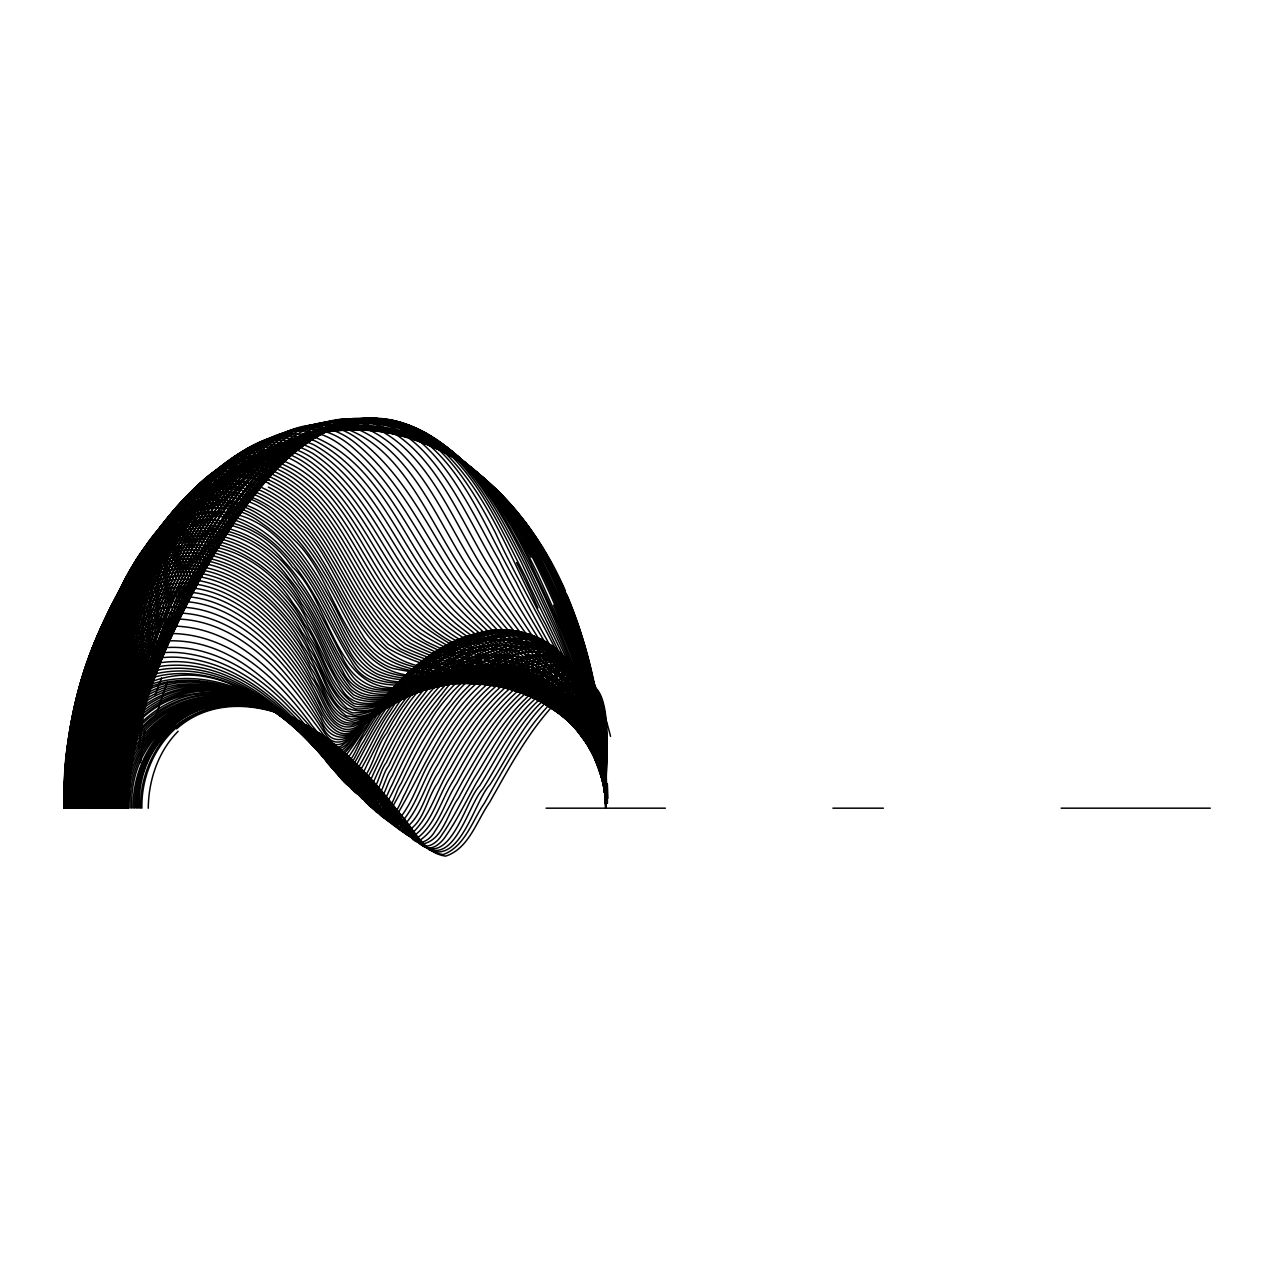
<?xml version="1.0" encoding="UTF-8"?>
<svg xmlns="http://www.w3.org/2000/svg" width="1274" height="1274" viewBox="0 0 1274 1274"><rect width="100%" height="100%" fill="white"/><g stroke="black" fill="none" stroke-linecap="round" stroke-linejoin="round"><path stroke-width="1.5" d="M70.15 808.178C71.264 733.139 71.201 641.411 136.27 590.897C209.255 542.708 286.523 617.779 315.952 681.558C325.921 696.432 332.657 728.999 356.784 722.103C386.834 709.57 413.795 689.76 445.82 681.765C533.344 650.903 611.791 718.233 605.739 808.178C605.564 765.865 596.551 719.38 563.984 689.568C534.554 661.986 489.757 658.801 452.907 671.398C417.983 682.243 388.697 704.841 360.351 727.104C345.445 743.299 328.262 733.617 321.207 715.94C288.195 653.992 223.173 579.272 144.806 607.602C71.026 642.542 65.722 736.77 65.404 808.178M71.026 808.178C72.156 733.744 71.742 645.249 131.859 591.55C199.397 537.58 281.251 605.739 311.111 668.468C324.09 685.269 327.259 718.297 352.165 721.275C379.955 714.841 402.887 695.333 430.341 687.371C510.173 652.909 601.057 697.738 604.8 788.829A123.196 109.532 -89.5 0 1 605.93 803.321A145.57 107.064 -89.7 0 0 605.023 788.797C597.984 704.044 566.277 623.177 527.802 548.075C494.025 482.623 433.033 410.244 351.162 422.028C268.989 436.791 216.994 512.212 180.558 581.135C145.188 651.603 118.068 728.585 117.112 808.178M71.933 808.178C73.08 733.41 72.363 645.424 130.84 590.021C196.546 533.36 280.296 599.736 310.139 662.56C323.851 680.507 326.781 713.169 351.592 719.3C379.19 715.24 401.836 695.715 428.637 688.39C508.135 654.565 600.436 697.372 604.768 788.829A128.292 108.863 -89.6 0 1 605.914 803.321A138.993 107.637 -89.7 0 0 604.943 788.797C598.7 713.695 569.223 642.972 538.233 575.115C507.148 511.957 466.73 438.224 392.089 421.869M72.841 808.178C73.94 734.127 73.175 649.007 127.05 591.359C184.762 531.991 270.805 585.053 302.32 645.122C318.898 667.178 323.787 698.391 346.05 715.669C369.094 721.355 389.271 701.496 410.483 695.477C478.212 661.206 578.842 677.004 599.194 760.642M73.781 808.178C75.007 731.722 73.685 642.255 132.178 584.575C198.425 525.079 283.561 594.528 312.544 658.738C325.857 676.956 329.042 709.921 354.427 715.303C384.175 711.37 409.511 691.878 438.957 685.906C524.808 656.508 611.058 715.494 605.739 808.178C608.319 761.088 605.803 624.499 523.487 681.94C491.461 706.067 470.058 741.086 451.092 775.755C438.065 795.119 433.064 822.144 413.54 836.158C393.523 833.18 387.025 806.745 373.664 793.925C351.003 763.556 323.835 735.544 290.058 717.628C216.946 672.576 123.482 719.491 126.747 808.178M74.72 808.178C75.962 731.403 74.465 642.383 131.493 583.253C194.142 522.674 280.184 586.374 309.646 649.374C324.36 669.519 327.673 701.863 352.245 712.851C380.926 713.344 405.403 693.199 433.144 687.769C514.776 658.531 605.23 706.736 605.453 798.48C609.052 750.848 599.863 626.044 521.751 679.122C490.331 701.512 469.007 734.827 450.455 767.983C436.775 789.1 430.58 816.045 411.948 833.451C391.898 835.027 384.652 803.607 371.658 792.81C349.076 762.457 321.892 734.525 288.115 716.752C214.701 671.908 121.699 719.651 125.027 808.178M75.676 808.178C76.743 733.283 75.644 649.183 125.346 587.871C178.71 521.814 269.865 570.019 301.763 632.015C319.233 655.807 325.22 687.546 346.91 708.01C371.291 718.456 395.561 696.703 419.13 692.101C490.41 662.241 588.986 689.345 602.331 774.576M76.647 808.178C77.873 730.798 76.217 642.542 130.442 580.833C189.285 516.304 278.305 575.243 308.101 638.497C324.806 660.68 327.864 697.308 355.557 708.949C383.474 709.761 408.142 692.116 435.294 687.466C519.983 660.155 610.564 714.332 605.739 808.178C608.399 761.884 606.87 624.34 525.302 684.775C493.866 709.682 472.829 744.812 453.91 779.561C441.521 798.543 436.011 823.991 417.346 837.989C397.377 837.161 390.688 810.248 377.884 798.065C355.589 767.776 329.17 739.589 296.189 720.829C223.237 672.465 125.314 716.545 128.419 808.178M77.634 808.178C78.845 730.512 77.173 642.59 130.059 579.718C188.743 511.909 280.184 572.313 309.662 637.159C325.65 659.215 329.202 693.773 355.43 706.576C384.382 709.22 410.451 690.588 438.766 686.718C521.146 661.779 611.138 717.485 605.739 808.178L604.959 765.005M78.622 808.178C79.721 731.356 78.335 645.902 127.113 581.756C180.526 511.607 271.585 559.812 304.231 623.91C322.863 648.769 327.466 684.775 353.519 703.359C379.27 710.351 404.001 692.642 429.099 688.916C506.606 663.643 601.344 704.331 605.07 793.638M79.625 808.178C80.533 733.506 79.689 652.368 122.017 587.441C164.633 517.435 255.071 541.657 292.702 602.841C314.105 629.897 324.631 663.404 343.582 691.893C358.09 712.357 385.289 700.27 404.431 695.206C472.272 670.57 567.854 678.596 596.328 756.342M80.628 808.178C81.791 729.699 80.23 642.59 129.438 576.676C183.806 504.09 275.98 555.862 307.782 621.648C324.711 645.854 330.316 678.485 353.599 697.818C379.27 708.742 406.231 690.572 432.013 687.896C512.466 664.694 607.332 711.72 605.66 803.337L605.898 755.912M81.647 808.178C82.778 729.445 81.329 642.558 129.375 575.752C180.223 503.867 271.744 548.027 304.725 612.539C323.485 638.433 329.791 672.99 353.726 694.903C378.505 707.611 406.04 690.11 431.44 687.737C511.734 665.649 607.045 711.656 605.66 803.337C605.484 771.423 607.332 738.968 600.373 707.58C597.315 693.343 588.588 675.475 571.628 675.905C522.483 686.845 498.405 739.7 473.817 778.764C463.226 797.285 454.245 816.793 442.189 834.438C437.667 842.13 427.379 850.666 418.812 843.277C386.898 810.471 365.112 767.84 327.131 740.56M82.667 808.178C83.686 730.4 82.619 645.743 126.954 578.205C174.57 503.835 265.008 537.994 301.508 603.494C320.952 630.136 329.393 663.467 350.414 688.9C370.638 707.341 399.59 691.718 422.634 689.059C497.911 667.321 596.487 700.811 604.513 788.845A123.849 109.198 -89.5 0 1 605.707 803.321C605.564 772.792 607.889 741.994 603.175 711.688C601.121 698.486 595.006 679.599 578.587 680.173C529.984 694.33 507.753 749.813 482.575 789.211C468.434 804.34 454.356 866.925 424.146 846.302C393.507 813.943 371.26 773.716 335.412 746.134M83.686 808.178C84.689 730.161 83.766 645.663 127.081 577.409C173.009 502.322 263.575 532.739 300.887 598.541C320.825 625.614 329.823 659.247 350.621 685.587C368.648 704.299 396.517 692.323 418.302 689.33C494.439 667.799 595.722 698.932 604.497 788.845A147.561 106.443 -89.7 0 1 605.341 803.337A152.323 149.647 88.7 0 0 604.258 788.861C593.397 704.92 529.984 642.701 491.796 570.593C454.754 513.47 423.971 416.009 340.891 419.114C263.336 436.138 226.103 517.722 192.151 581.581C158.74 652.798 129.438 728.632 127.097 808.178M84.721 808.178C85.517 732.486 85.231 651.954 122.814 583.826C158.693 512.1 244.911 516.273 288.657 578.125C312.003 605.66 325.364 639.5 342.658 670.745C351.72 691.655 375.846 697.913 396.389 692.339C465.504 674.87 558.999 678.055 593.557 752.122M86.791 808.178C87.715 729.524 87.333 645.361 127.846 575.179C168.885 498.723 259.179 517.292 299.215 583.954C321.335 612.635 331.351 648.609 353.264 677.274C370.495 697.244 399.319 688.868 421.853 686.59C497.147 670.49 594.703 701.448 604.481 788.829A209.525 192.915 89.7 0 1 605.325 803.337A168.232 162.515 89.2 0 0 604.338 788.845C593.381 706.513 529.044 647.542 489.534 578.364C449.483 520.843 421.36 421.121 337.116 419.624C259.259 433.24 222.727 517.61 189.906 580.387C157.482 652.208 128.674 728.425 127.543 808.178L128.069 793.638M87.842 808.178C88.575 731.945 88.814 651.603 123.976 581.963C154.457 513.247 235.801 501.462 283.433 560.528C309.248 587.935 324.583 622.699 341.703 655.696C350.35 676.223 370.511 692.021 393.65 688.326C462.796 677.561 552.693 677.338 590.865 747.949M90.964 808.178C91.808 728.728 92.381 644.867 129.614 572.552C144.79 544.237 170.254 517.483 203.792 513.916C240.26 510.11 272.779 534.156 294.421 561.293C320.315 591.662 332.721 630.375 355 662.99C369.763 685.157 398.842 684.377 422.331 682.737C497.29 673.166 593.859 702.101 604.465 788.845L599.098 760.291M93.05 808.178C93.512 735.385 95.231 660.426 121.603 591.598C138.993 533.583 205.448 479.804 263.129 524.203C293.227 544.746 313.133 576.453 329.759 608.16C343.152 631.124 351.767 660.728 376.913 673.85C401.82 684.329 429.609 678.628 455.805 680.666C490.379 681.893 525.955 689.282 554.763 709.347M95.136 808.178C95.582 735.146 97.795 660.187 123.26 590.865C139.853 535.813 198.84 476.428 258.542 514.234C289.915 532.5 310.84 563.618 327.944 594.751C342.149 618.638 351.098 647.431 373.696 665.139C395.29 679.982 422.936 676.621 447.715 678.708C483.594 680.427 520.477 687.227 551.323 706.544M97.206 808.178C97.748 731.977 100.487 653.594 128.34 581.692C147.529 519.76 217.153 465.886 275.869 518.614C305.426 542.358 324.01 576.278 341.289 609.322C353.599 632.254 366.323 659.47 392.886 668.42C458.21 682.179 537.437 674.997 581.836 736.053M604.593 760.323L605.739 808.178L605.723 779.226M64.226 808.178C63.732 737.821 73.414 641.077 151.861 615.613C228.874 598.477 288.115 667.496 323.007 727.104C333.183 749.733 353.312 737.168 365.017 723.807C392.854 698.072 424.051 674.137 461.029 663.531C544.109 634.197 606.711 711.099 605.166 788.781A134.168 108.529 -89.7 0 1 606.249 803.305A127.432 109.261 -89.6 0 0 605.039 788.749M66.105 808.178C66.662 736.276 70.5 643.131 142.083 604.433C218.348 571.851 286.236 644.819 318.134 706.497C325.634 721.96 339.728 744.796 358.551 727.55C387.105 707.166 415.531 685.173 449.483 674.487C531.768 642.128 604.417 705.27 605.15 788.797A157.769 106.57 -89.8 0 1 605.819 803.321A120.68 120.122 -86.6 0 0 604.242 788.845C594.003 714.236 531.29 665.426 486.127 610.947C438.511 557.248 416.678 482.766 358.01 438.909C298.052 396.023 237.744 460.583 211.404 510.763C176.943 572.217 153.708 639.548 137.56 707.978M66.853 808.178C67.522 734.891 70.532 639.803 143.293 599.879C221.15 566.58 288.848 642.908 320.14 705.828C327.322 722.868 342.865 741.866 361.386 724.842C389.589 705.7 417.872 685.38 451.028 675.682C536.641 644.15 608.335 713.169 605.564 798.48C608.462 642.16 531.338 426.217 344.33 429.019C164.33 445.47 100.184 654.549 102.127 808.178M67.633 808.178C68.478 734.413 70.452 640.296 141.175 597.267C216.548 560.369 286.698 634.261 317.29 696.528C324.679 712.277 338.804 740.751 359.953 724.699C388.315 707.277 415.85 687.419 448.225 677.959C533.249 646.045 608.096 711.959 605.548 798.48C609.577 742.901 589.655 618.67 505.81 666.318C448.448 699.681 427.108 765.706 394.51 818.991C377.279 825.058 369.683 793.288 358.631 785.118C336.24 755.1 308.881 727.773 275.041 710.956C199.588 667.687 110.265 720.813 114.134 808.178M68.446 808.178C69.417 734.907 70.468 644.453 135.92 596.996C206.85 553.203 281.888 622.238 312.417 683.453C323.5 697.786 329.679 733.681 354.602 725.877C382.423 712.628 406.963 692.753 436.568 683.023C515.174 648.402 600.42 696.655 604.322 784.02C594.783 709.522 556.005 643.434 525.222 576.246C496.191 520.27 469.358 453.64 408.747 425.229C344.983 399.988 284.739 453.257 248.764 500.793C208.793 553.378 177.866 612.491 153.628 673.819M69.29 808.178C70.325 734.493 70.787 644.755 134.375 595.006C203.697 547.916 280.901 615.788 311.238 677.067C323.469 692.276 327.243 725.814 351.751 725.017C379.286 715.59 402.058 695.588 429.864 686.368C506.415 650.727 596.471 690.858 603.669 779.258M99.276 808.178C100.089 725.941 103.337 640.599 137.353 564.334C151.861 533.615 174.697 502.163 209.462 493.707C245.755 485.219 280.153 509.027 301.874 536.067C327.068 565.704 341.336 602.363 362.326 634.723C377.04 659.98 406.263 670.14 433.924 672.433C509.696 676.43 605.023 714.029 605.644 803.337L605.691 774.465M105.408 808.178C105.646 743.65 110.44 678.692 125.999 615.899C140.267 564.016 160.906 502.673 214.494 479.852M106.411 808.178C106.666 743.618 111.809 678.676 127.32 615.868C141.971 562.758 162.865 499.121 218.427 476.651M107.414 808.178C107.701 742.009 113.418 675.443 129.868 611.202C144.997 558.41 166.416 494.726 222.44 473.498M108.417 808.178C108.72 741.978 114.819 675.443 131.27 611.202C146.813 557.216 168.518 491.159 226.549 470.393M109.421 808.178C109.771 740.369 116.523 672.226 133.945 606.551C149.966 552.9 172.245 486.795 230.721 467.335M100.965 808.178C94.244 643.72 180.717 408.158 382.503 431.615M104.707 808.178C105.71 655.951 168.487 447.047 345.907 427.268C527.898 425.436 600.452 637.971 605.421 788.797L603.462 759.75L605.405 788.797L605.07 769.687M113.386 808.178C113.912 735.528 123.594 662.687 144.185 592.951C162.578 537.787 189.237 463.529 255.58 455.025M114.373 808.178C115.361 724.428 127.862 640.042 156.813 561.229C175.589 501.908 237.744 415.499 306.588 468.816C367.549 514.537 381.611 601.503 449.196 640.472C515.636 675.698 602.586 716.529 605.644 803.337A136.382 135.92 86.5 0 0 604.274 788.845C592.697 704.904 521.034 650.361 478.228 582.377C435.819 526.035 410.547 431.265 329.472 421.821C250.898 429.035 215.449 516.527 184.889 578.093C153.804 651.046 128.228 728.298 125.776 808.178C127.161 728.091 152.052 650.488 182.293 577.042C211.42 516.575 245.5 430.994 322.163 423.35C401.66 431.631 427.379 524.028 469.007 578.985C511.352 645.504 582.314 694.951 601.933 774.608M115.345 808.178C116.364 724.396 129.725 640.169 158.613 561.356C177.771 502.625 237.649 413.843 307.894 464.867C370.001 510.11 384.637 596.917 451.107 637.86C516.448 675.3 602.475 716.721 605.644 803.337A124.549 108.863 -89.5 0 0 604.29 788.877L603.669 784.067M116.316 808.178C117.351 724.365 131.604 640.312 160.476 561.531C180.128 503.294 237.76 412.426 309.343 460.981C373.521 506.463 388.666 595.213 456.331 637.414C519.888 675.841 602.777 718.552 605.644 803.337A134.614 134.343 85.3 0 0 604.306 788.845L600.595 769.814L596.264 755.96M117.272 808.178C118.339 724.365 133.531 640.488 162.419 561.77C182.628 503.947 238.063 411.263 310.936 457.159C375.384 501.112 391.182 587.76 455.264 632.414C518.136 674.28 602.363 717.071 605.644 803.337A149.138 147.115 88.4 0 0 604.402 788.829C593.668 714.204 529.634 666.875 482.75 614.148C434.545 562.662 412.489 490.936 357.898 445.104C299.963 395.306 234.4 457.286 208.442 509.743C173.344 572.806 150.666 642.207 135.267 712.5M65.722 808.178C65.229 751.119 78.462 680.013 136.429 654.263C194.46 631.394 255.357 669.137 293.195 711.704C307.034 724.587 315.761 743.777 332.753 752.823C346.878 753.268 352.611 735.783 361.036 727.136C394.08 680.937 442.747 635.567 503.246 637.111M106.156 808.178C108.704 658.419 169.872 452.206 342.117 426.71C525.828 420.611 598.493 638.465 605.389 788.797C602.013 648.243 547.056 469.166 391.914 433.558M107.621 808.178C108.242 727.948 126.683 647.638 161.878 575.482C195.798 506.272 253.988 439.737 333.772 427.029C512.148 409.734 589.703 620.438 603.573 764.607M109.07 808.178C109.723 729.62 128.849 651.428 162.531 580.562C195.893 511.288 251.233 443.034 330.3 427.108C504.456 403.317 582.791 611.616 601.965 750.163M110.504 808.178C111.316 726.53 133.181 645.599 169.585 572.743C205.321 502.067 265.963 431.217 349.952 423.955C434.307 417.299 501.956 484.661 538.392 554.094C579.113 630.63 603.191 716.561 605.676 803.337A118.402 110.312 -89.3 0 0 604.306 788.861C593.509 714.077 528.041 668.245 479.55 617.269C429.864 567.249 407.871 495.873 354.602 449.117C296.619 395.688 228.619 458.624 203.219 513.04C168.264 578.077 146.303 649.533 132.193 721.801M119.167 808.178C120.297 724.365 137.449 640.918 166.544 562.439C188.074 505.109 239.337 409.734 314.582 449.722C382.503 492.688 399.24 581.47 462.94 629.245C522.722 674.089 602.427 719.077 605.644 803.337M120.09 808.178C121.157 725.989 138.882 644.421 166.99 567.392C189.507 509.966 235.467 412.649 313.133 444.419C383.187 482.862 400.418 570.609 459.373 620.964C517.069 670.474 599.019 713.376 605.357 798.48C601.885 713.408 572.934 631.028 534.825 555.575C500.077 487.401 437.508 414.528 353.28 422.251C269.945 432.141 213.905 505.905 177.659 575.259C141.271 647.399 115.536 726.817 114.564 808.178M120.998 808.178C122.097 726.037 140.873 644.724 169.235 567.901C192.597 510.317 236.9 412.776 315.379 441.059C387.853 478.817 405.355 568.921 464.994 620.629C520.955 670.602 599.146 715.271 605.341 798.495A119.724 119.215 -83.7 0 0 603.319 784.083C588.795 703.567 510.81 663.292 459.197 608.51C405.466 554.795 386.659 464.453 310.665 435.469C232.155 421.041 194.301 515.126 169.808 572.997C142.162 648.275 123.037 727.693 121.81 808.178C122.925 727.279 154.664 650.457 191.817 579.877C229.814 513.024 278.449 436.011 359.762 420.436C443.925 410.212 493.484 495.22 525.127 559.987C560.194 635.981 600.086 713.504 605.5 798.48C604.609 760.61 602.793 720.861 585.212 686.431M67.124 808.178C62.219 736.675 101.952 638.338 189.412 654.024C262.89 666.334 307.846 731.817 353.232 784.306C361.115 791.759 372.979 821.873 385.592 805.375C400.53 778.669 411.152 749.574 428.653 724.253C455.981 673.389 541.37 608.638 582.521 682.402M68.732 808.178C63.668 737.232 105.933 642.685 191.323 658.992C230.307 665.235 264.164 688.74 291.396 716.338C307.83 727.629 317.56 757.536 339.059 758.221C358.281 742.471 366.657 716.784 383.84 698.805C409.034 668.213 441.839 640.726 481.604 632.652C563.49 615.374 603.494 707.436 604.624 774.353L603.892 769.432L605.676 803.337C605.707 774.019 607.825 744.542 604.386 715.335C602.554 702.245 598.653 682.514 582.282 681.494C536.004 693.263 513.932 748.029 489.901 784.72C474.708 800.454 460.678 864.218 429.322 849.806C396.851 819.389 376.069 777.825 340.492 750.052M70.404 808.178C70.102 758.412 83.192 700.318 129.375 673.389C175.207 647.59 231.597 667.894 269.451 698.885C287.94 713.344 303.642 730.894 319.073 748.475C324.838 754.256 333.342 766.343 342.515 759.638C367.183 728.967 383.936 691.272 415.834 666.445M111.889 808.178C112.638 729.811 134.343 652.543 168.025 582.138C201.77 513.565 254.338 443.766 332.801 425.978C411.725 408.062 484.216 465.137 522.483 529.49C563.06 595.054 588.365 669.551 600.755 745.449M113.243 808.178C114.103 728.314 137.799 649.947 172.85 578.683C207.869 509.664 262.141 437.953 343.088 423.844C424.831 410.61 492.735 475.966 528.965 542.358C568.698 613.75 595.356 693.04 604.147 774.369M115.854 808.178C116.794 728.489 142.815 651.078 178.057 580.339C213.634 512.116 265.263 439.148 345.541 423.048C427.061 408.62 491.923 477.67 526.672 543.313C564.605 613.654 592.633 690.221 603.621 769.607M123.61 808.178L124.693 779.115L128.34 745.513M124.422 808.178L126.397 769.48L131.668 731.324M125.186 808.178L127.782 764.687L134.582 721.992M127.002 784.816A540.542 384.971 90 0 0 126.62 808.21C125.903 768.254 135.028 728.887 148.262 691.4M72.188 808.178C69.401 748.268 98.321 671.987 166.448 665.601C229.766 660.362 282.255 705.78 320.347 751.278C326.351 760.18 340.811 771.694 348.264 757.584C361.943 737.296 372.948 715.208 388.602 696.257C422.777 650.011 488.436 609.912 544.81 641.539M74.035 808.178C71.344 749.335 100.63 675.602 166.91 668.786C229.193 662.942 281.92 706.64 319.583 751.501M75.93 808.178C74.147 753.173 98.894 686.16 158.517 673.198C215.847 661.572 269.913 697.579 306.875 738.14C318.564 748.236 326.001 765.515 341.336 770.404C353.726 766.725 356.736 750.896 363.679 741.436C389.589 693.804 427.252 645.838 482.336 632.222M119.517 808.178C120.6 727.151 150.65 649.565 187.501 578.507C224.909 510.874 275.725 434.657 357.771 420.898C442.189 410.483 495.889 492.56 528.296 558.442C562.917 631.49 597.442 707.357 604.895 788.797A204.063 189.492 89.6 0 1 605.787 803.321C605.134 771.614 608.048 739.446 601.806 708.121C599.433 694.68 591.088 676.972 574.765 678.883C526.879 693.916 504.408 746.23 479.645 785.803C466.045 799.292 451.06 865.142 421.965 845.012C391.166 812.462 369.237 771.407 332.45 744.446M120.68 808.178C122.177 720.845 157.18 637.94 198.951 562.662C238.827 494.662 299.82 412.012 388.554 420.818M123.912 808.178C125.059 727.358 158.103 651.141 195.463 580.896C233.859 514.728 280.551 437.014 361.163 419.974C445.374 408.811 489.327 499.774 521.257 562.009C555.798 637.94 599.736 713.52 605.468 798.48L603.526 769.464M124.884 808.178C124.932 774.544 131.572 741.245 141.382 709.172M127.846 808.178L130.633 769.56L137.64 731.865M77.921 808.178C75.532 751.58 104.723 682.737 167.244 674.487C228.794 666.796 282.51 708.933 320.013 753.284M126.556 808.178C128.77 726.769 156.638 648.53 189.444 574.845C221.135 513.565 258.16 426.806 336.989 420.516C416.471 430.039 442.412 521.894 482.607 578.38C523.248 646.603 589.719 702.547 603.892 784.051L603.143 779.226M127.193 808.178C126.54 746.261 148.389 686.861 173.646 631.235C200.05 575.45 230.387 520.588 271.792 474.406C305.999 433.542 367.358 398.635 418.493 431.026C484.805 475.457 508.278 557.996 545.463 624.276C570.848 676.701 598.78 729.97 604.832 788.797A182.915 174.108 89.4 0 1 605.723 803.321L605.564 765.069M87.906 808.178C82.81 743.506 134.455 671.446 204.764 683.437C264.721 690.269 307.257 736.945 343.821 780.468C355.621 792.651 363.838 771.455 367.947 762.967C380.56 736.802 394.606 711.051 413.413 688.756C447.078 643.418 521.91 607.332 566.166 659.709M139.153 808.178C136.525 715.447 236.805 677.067 307.735 726.562C341.719 746.691 369.571 775.404 393.411 806.585C409.368 821.459 418.796 851.589 443.225 854.52C464.867 846.637 472.288 820.743 484.359 803.193C504.504 767.681 523.757 730.75 552.534 701.273C623.129 633.942 603.924 771.248 605.723 803.321C604.895 761.151 597.203 715.335 567.041 683.581C541.689 656.11 500.459 648.88 465.472 659.136C427.507 669.328 395.466 693.916 367.852 721.052C357.628 731.849 337.594 754.351 325.013 733.569C288.402 675.777 232.776 608.224 156.288 620.39C74.911 639.564 63.557 738.729 63.907 808.178C64.226 752.631 71.392 687.753 118.355 651.046M106.315 808.178C104.659 758.237 135.936 704.203 187.788 694.887C238.397 685.189 287.876 712.883 322.37 747.949M108.306 808.178C103.242 735.751 174.028 672.497 245.149 698.932C304.056 715.192 340.413 766.805 376.547 811.761C391.437 817.844 394.606 791.95 401.119 783.494C414.639 754.304 429.991 725.639 450.63 700.78C479.82 657.384 555.878 622.763 584.766 686.049M110.265 808.178C106.204 721.291 193.887 666.143 270.12 708.742C304.024 725.193 331.495 752.265 353.933 782.093C364.523 790.007 371.721 819.548 388.108 814.373C420.149 760.96 441.696 695.238 499.647 662.719C568.363 620.327 606.121 709.698 604.306 764.91M112.208 808.178C107.207 735.321 179.745 673.643 250.325 700.987C308.642 718.233 345.652 769.082 380.576 815.153C393.634 826.093 400.179 801.617 405.084 793.543C418.302 765.228 432.491 737.105 451.458 712.15C477.798 670.713 550.495 622.222 583.938 683.692M116.014 808.178C112.415 717.517 206.133 667.847 281.888 713.981C315.681 731.308 342.929 758.97 365.351 789.195C377.502 802.429 384.382 823.625 402.297 830.027C422.586 818.816 425.803 789.896 438.766 771.789C456.872 737.917 477.973 704.283 508.565 680.3C578.507 624.053 607.093 713.313 604.991 769.687M117.877 808.178C119.756 724.38 135.251 640.679 164.442 562.073C185.271 504.552 238.572 410.371 312.671 453.401C378.33 496.526 394.685 583.189 457.493 629.579C517.833 673.245 598.907 714.714 605.341 798.495A118.514 117.686 -85.2 0 0 603.335 784.083L600.15 769.894L593.525 751.692M119.724 808.178C115.026 724.014 204.859 670.156 277.398 712.007C311.206 728.999 338.534 756.438 360.924 786.536C372.661 796.616 378.426 823.084 396.246 822.303C413.572 803.798 419.289 777.124 433.017 755.992C451.044 723.823 472.797 692.212 503.787 671.287C571.883 622.508 606.026 709.793 604.465 764.941C602.634 733.298 600.866 696.289 576.517 672.927C553.362 654.167 522.117 671.573 503.787 688.884C475.202 715.064 455.248 748.953 437.651 783.096C426.567 798.288 423.748 824.565 404.957 832.209C386.102 823.386 378.999 799.929 364.905 785.453C342.419 756.326 315.14 729.922 281.777 713.679C209.621 671.748 118.832 723.441 123.291 808.178M121.524 808.178C116.985 723.616 207.232 671.111 279.691 712.771C314.28 729.461 342.276 757.059 365.208 787.396C377.327 796.791 385.162 828.817 402.711 826.762C419.576 809.468 425.325 784.163 438.16 763.97C455.933 731.579 476.922 699.633 506.909 677.258C572.36 626.171 605.198 704.49 604.338 760.291M130.059 808.178C126.938 719.173 221.262 673.866 293.784 719.332C327.529 737.519 354.698 765.658 377.518 796.075C391.707 809.149 398.619 837.846 420.022 840.139C439.116 827.32 444.53 801.808 456.745 783.287C474.995 749.606 494.997 715.733 524.076 690.189C591.869 630.12 608.431 724.173 605.532 774.449M131.668 808.178C128.563 721.753 219.271 675.331 291.268 717.931C325.061 735.257 353.169 761.868 376.26 791.727C391.882 808.401 400.816 833.18 421.583 844.121C442.795 841.286 447.461 812.557 458.656 797.795C476.014 765.276 494.105 732.598 519.075 705.191C534.682 689.059 559.111 665.299 583.11 678.548C604.752 697.324 603.112 729.683 605.325 755.848M133.229 808.178C132.146 764.05 159.553 717.963 203.744 706.401C246.79 694.489 291.905 713.026 325.507 739.7M134.773 808.178C133.659 764.066 161.241 718.058 205.496 706.767C251.711 694.139 298.514 716.88 333.947 745.29M136.27 808.178C135.331 765.594 160.858 721.116 202.98 708.376C245.452 694.967 290.966 712.516 324.854 738.474M137.735 808.178C136.589 764.129 164.505 718.233 208.84 707.5C252.045 696.368 296.715 715.526 330.189 742.264M140.554 808.178C139.885 768.62 161.687 727.311 199.54 712.309C237.282 696.846 280.28 708.71 313.308 729.875C347.818 751.134 375.273 781.583 399.686 813.513C413.716 827.925 423.494 853.373 445.693 856.112C468.816 848.611 476.667 820.934 489.407 802.62C508.947 768.318 527.595 732.773 554.763 703.742C624.547 634.022 603.701 771.327 605.723 803.321L604.704 774.242M110.551 793.622C112.096 727.47 119.82 661.063 138.054 597.315C154.552 545.511 177.643 481.699 235.005 464.341M141.908 808.178C140.904 765.722 166.958 721.434 209.27 709.698C251.965 697.308 296.874 715.717 330.587 741.739M127.894 803.321L129.247 779.162L131.779 760.005M128.021 803.321C130.426 723.951 161.909 648.896 196.18 578.46C230.18 516.384 267.381 440.9 340.604 419.656C425.85 407.76 460.885 509.106 496.414 566.978C531.799 636.076 585.674 697.165 602.602 774.544M111.666 788.765C113.689 722.629 122.129 656.317 140.968 592.76C157.928 541.291 181.625 477.432 239.385 461.395M112.813 783.924C115.377 717.803 124.534 651.587 143.978 588.222C161.639 536.354 186.975 469.947 247.411 458.003M64.353 783.94C64.56 717.437 93.416 624.531 174.729 626.107C244.656 628.385 289.708 688.788 327.338 740.178C342.212 754.59 356.481 730.098 366.466 721.355C390.895 695.286 419.082 671.494 452.859 658.722C527.181 624.993 596.917 685.332 602.315 760.148M128.674 788.797C134.933 713.137 165.779 642.192 199.875 575.291C234.862 513.645 273.703 438.845 347.499 419.162C429.242 408.492 465.536 502.099 498.628 559.509C534.682 633.751 590.626 700.652 604.163 784.036M125.521 759.845L122.766 808.178C124.008 730.496 154.106 656.779 189.3 588.731C225.801 523.088 269.483 450.455 343.932 423.939M81.791 779.258C88.002 696.639 170.127 648.641 243.541 690.556C275.63 706.337 301.683 731.69 324.504 758.763C331.033 768.748 347.754 785.66 355.462 767.044C384.78 709.554 423.987 644.246 492.815 631.713C570.131 621.664 602.713 712.118 604.545 774.321C602.841 737.105 596.455 697.786 572.679 667.767M130.155 726.451C143.15 653.896 164.043 582.043 198.187 516.48C222.393 465.615 282.494 401.39 341.496 445.518C398.332 488.292 419.082 561.086 467.892 611.217C515.763 662.416 583.03 702.5 601.599 774.64M131.477 760.052C143.978 690.588 174.124 625.709 208.14 564.382C242.968 506.622 282.828 439.753 351.799 420.038C423.111 405.53 467.574 478.785 495.363 532.675C532.914 613.861 587.362 689.839 603.462 779.274M137.831 731.929C155.794 662.05 187.549 596.343 224.702 534.762C259.211 481.843 305.776 413.7 377.152 418.525C453.974 435.358 480.855 521.639 515.906 581.868C550.113 651.651 600.102 718.393 605.357 798.495A122.161 122.001 -78.5 0 0 603.335 784.083L598.318 765.356L590.833 747.488M88.957 756.055C115.17 654.549 232.616 661.524 293.689 726.323M154.695 673.898C175.302 621.489 201.324 571.118 232.68 524.331C263.75 479.979 301.906 432.539 357.389 420.07M97.875 738.777C133.324 653.052 244.719 671.971 296.985 729.445M176.592 728.824C223.077 687.594 293.275 709.14 335.715 745.513M416.964 665.251C452.381 634.468 509.122 617.986 549.922 648.163C588.907 677.147 601.025 728.346 604.513 774.321M210.624 483.117C157.53 507.1 137.385 568.427 123.546 620.613C108.911 681.956 104.595 745.274 104.388 808.178C99.452 738.442 164.394 673.5 235.085 695.493C294.628 709.427 333.756 759.543 369.142 805.423C381.388 815.647 387.344 792.826 391.835 785.23C404.67 757.106 418.78 729.285 437.858 704.793C466.634 661.302 540.526 616.903 578.173 675.73M485.123 631.363C517.977 624.371 552.597 639.819 571.787 666.875M361.482 419.703L369.635 418.827M373.537 418.923C453.48 420.675 494.073 503.15 525.429 565.242C557.821 635.551 594.735 706.194 604.545 784.004M546.084 808.178L665.378 808.178M832.893 808.178L883.36 808.178M1061.178 808.178L1210.3 808.178M172.77 633.528C232.648 634.978 279.436 680.332 312.464 726.148C319.838 733.983 327.179 751.15 340.461 746.5C354.698 737.407 363.488 722.103 375.464 710.478C412.266 670.044 467.462 633.99 524.331 648.8C579.909 664.55 601.79 726.928 604.672 779.162L602.984 754.925M363.217 429.625C171.401 426.567 96.856 649.214 101.283 808.178C102.207 725.639 106.268 640.36 139.248 563.474C153.485 532.229 175.223 499.886 209.7 489.296C243.238 479.167 277.254 498.93 298.864 523.582C345.35 568.3 353.392 658.037 428.223 667.831C502.163 676.749 596.168 706.481 604.943 793.654L601.089 774.64M367.899 430.166L387.28 432.427M385.496 419.703C441.409 426.758 479.406 475.345 506.097 520.779C534.634 570.609 557.518 623.512 577.823 677.163M387.153 432.634L406.151 436.839M268.989 459.134C348.885 483.483 361.529 580.753 421.041 629.276C484.072 673.086 577.998 689.807 601.073 774.688C580.944 690.699 483.817 673.564 410.706 685.794C335.524 702.929 333.04 604.577 292.303 566.803C247.204 502.02 160.492 503.533 126.508 577.568C89.944 648.307 89.674 730.432 88.877 808.178A139.79 96.426 90 0 1 94.626 759.081M511.543 689.075C478.801 679.902 444.451 682.116 410.945 684.52C390.927 686.368 367.071 684.807 354.506 666.652C321.972 615.931 302.081 549.588 242.506 523.184C183.886 495.618 129.375 552.502 114.469 605.357C91.553 670.267 90.263 740.098 89.913 808.178C85.852 746.707 132.034 677.816 199.142 684.249C232.728 686.129 263.989 702.085 289.708 723.043C307.321 735.496 318.85 755.004 336.623 766.916C353.009 768.206 356.29 743.952 365.144 734.318C379.986 708.615 397.679 684.17 420.229 664.662C460.01 624.324 536.513 613.765 571.325 666.047M510.667 688.581L537.421 699.33L561.866 715.24M410.69 438.431C482.814 460.901 535.749 522.722 565.083 590.26M271.728 463.21C347.866 491.589 359.634 585.499 419.226 632.541C483.515 674.121 577.711 689.6 601.105 774.688M270.948 466.443C349.872 497.194 357.691 599.067 426.376 641.634C495.14 675.746 590.515 699.378 604.179 788.861C599.194 758.826 583.237 730.098 558.235 712.23M270.295 469.74C343.454 499.934 354.331 591.025 412.999 636.841C475.759 674.599 565.003 684.377 596.105 760.976C564.685 683.612 475.329 675.953 411.406 640.01C352.006 595.245 342.037 504.233 269.722 473.1M269.244 476.524C340.731 508.469 349.697 599.544 409.909 643.099C473.578 675.984 560.56 683.135 594.225 756.645C559.732 680.826 470.488 677.752 405.673 644.326C347.515 600.707 338.295 512.355 268.862 479.995M268.575 483.515C337.18 516.543 345.413 604.991 404.304 647.383C467.287 677.529 551.785 679.504 589.543 748.109M268.352 487.082C334.951 520.413 343.518 606.137 400.243 648.705C461.682 678.421 543.09 676.669 584.495 739.971M542.628 648.355C584.734 672.768 599.815 723.966 604.035 769.544L599.162 732.439L589.591 698.821M548.011 643.545C493.595 607.698 427.124 650.759 394.637 696.767C378.681 717.151 367.199 740.433 354.538 762.871C350.732 774.863 336.877 775.898 330.683 765.228C294.835 722.135 246.567 680.65 187.358 681.096C122.017 680.236 82.38 748.953 85.868 808.178C86.473 731.005 86.345 648.657 125.298 579.495C163.677 505.38 252.109 516.527 294.007 580.944C316.748 609.211 328.533 644.055 347.802 674.424C360.765 696.512 389.064 693.183 410.403 689.091C481.938 672.385 577.966 688.342 600.229 770.022M554.158 709.395C524.442 688.326 487.432 681.192 451.665 679.775C425.516 677.529 396.389 682.912 372.964 668.261C350.27 651.428 341.607 622.922 327.768 599.449C310.808 568.124 290.074 536.848 258.988 518.024C198.234 477.75 137.051 538.631 120.791 595.484C96.49 663.483 94.499 736.722 94.085 808.178C89.355 740.003 147.673 670.554 219.781 688.963C278.194 700.143 318.803 746.978 353.949 791.234C365.16 803.591 373.202 782.602 376.945 774.369C389.685 746.707 403.826 719.38 423.064 695.604C454.34 651.46 527.118 611.456 569.685 664.439M551.531 646.125C492.146 605.357 421.407 659.661 390.21 711.195C375.719 731.308 367.326 755.084 353.328 775.404C340.445 786.504 330.141 762.33 321.812 755.625M547.597 643.115L551.132 645.695M555.034 709.299C578.906 725.654 596.057 751.166 602.475 779.354M550.75 645.297L557.455 650.823M557.757 651.269C500.778 602.459 426.408 658.196 394.59 709.347C378.967 730.719 370.033 756.039 355.557 778C342.738 789.562 332.418 764.91 324.026 758.221M553.808 647.622L560.576 653.801M554.174 648.004L563.028 656.11M327.609 741.818C362.66 768.174 383.538 807.652 412.776 839.248C420.802 847.019 430.962 838.626 435.071 831.014C445.916 814.516 454.117 796.489 463.752 779.306C487.99 738.745 512.96 688.74 561.038 673.389C606.711 670.315 602.57 734.795 605.437 765.053M565.736 718.361C536.752 693.693 499.806 680.953 462.637 675.3C435.644 670.124 405.594 669.901 382.821 652.495C336.368 607.443 324.918 532.389 264.578 499.742C199.684 461.315 143.914 533.169 128.069 589.384C104.484 659.661 100.742 734.62 100.296 808.178C95.04 736.85 161.559 670.044 233.843 694.203C292.877 708.567 329.647 759.431 366.562 803.13C381.563 812.876 385.799 784.083 392.01 775.977C405.45 746.755 421.105 718.186 442.221 693.741C473.721 649.214 551.037 619.467 581.756 681.59M604.179 788.861C591.423 701.735 496.287 675.124 420.834 675.873C342.977 677.497 339.41 580.45 292.829 538.695C270.231 512.594 234.097 491.907 198.919 503.119C166.13 513.581 144.774 543.855 131.047 573.826C99.117 647.367 96.888 729.238 96.139 808.178C90.581 735.353 158.279 666.413 232.234 692.658C289.931 707.309 325.109 757.536 362.549 799.164C378.967 803.974 380.751 774.847 388.618 765.993C402.616 736.276 419.48 707.484 442.221 683.565C480.33 635.822 558.346 621.903 585.403 688.406M565.13 718.329C517.276 669.344 442.094 681.733 387.423 647.781C339.346 602.013 327.561 524.283 264.514 492.449C197.788 457.7 146.16 533.487 130.267 588.922C107.271 659.486 102.796 734.461 102.35 808.178C97.063 736.547 164.84 670.681 236.805 695.477C294.676 709.921 331.192 759.973 367.246 802.827C382.2 802.222 383.458 779.306 391.022 769.4C404.877 739.732 421.455 710.924 443.798 686.782C479.247 641.395 554.891 621.298 583.619 684.95M336.129 747.535C371.212 774.512 390.927 815.758 422.506 845.665C431.87 852.402 441.712 842.719 446.489 835.075C457.955 818.322 466.698 799.945 476.715 782.332C500.953 743.14 523.948 692.929 570.816 677.609C586.948 674.615 597.426 690.89 600.261 704.633C608.526 738.49 604.577 773.732 605.739 808.178L605.676 788.813M293.8 726.61L300.298 732.47M565.29 718.377C584.336 735.655 598.27 758.778 603.303 784.099A116.268 112.653 -87.9 0 1 605.421 798.48A118.721 110.472 -88.7 0 0 603.51 784.083L604.911 793.654L604.274 788.861A188.265 177.771 89.5 0 1 605.341 803.337M568.634 721.594C521.448 669.36 443.527 681.017 388.602 644.437C340.97 597.904 328.389 520.047 264.578 488.882C197.024 456.108 147.418 533.599 131.429 588.731C108.656 659.422 103.879 734.381 103.321 808.178C103.019 656.333 164.394 450.805 340.254 428.526C525.461 420.786 602.984 635.551 605.389 788.797L605.166 783.956L605.691 803.321L605.66 793.638M297.081 729.62C318.882 745.529 330.699 773.063 353.248 787.205C371.849 777.793 373.999 748.857 386.755 733.06C416.375 673.628 499.727 595.404 563.809 657.4M323.023 748.73C341.703 770.213 356.115 732.853 366.02 721.403C389.669 687.896 419.942 656.986 458.831 641.921C549.428 603.414 606.52 700.811 604.752 779.147M300.25 732.63L317.051 750.211M559.668 652.718L563.299 656.492M568.857 721.657L575.832 728.585M569.112 721.641L572.552 725.049M566.659 660.633C508.422 597.984 425.245 668.102 395.29 724.508C381.197 744.653 375.32 770.069 359.602 788.893C341.798 790.597 333.82 762.25 320.793 753.189M562.455 655.473L565.927 659.311M564.764 658.228L569.144 663.467M318.15 751.453L320.363 754.001M565.146 658.355L568.682 662.623M321.128 754.956L323.293 757.473M565.417 658.642L568.459 662.257M575.705 728.601L589.862 748.093L599.72 770.069M567.408 661.254L576.071 672.768M567.758 661.381L571.118 665.665M568.236 661.923L570.911 665.331M578.571 732.263L581.581 736.053M569.574 664.327C592.633 694.282 601.057 732.582 604.147 769.528L601.041 745.417M574.335 670.363C535.08 609.163 454.627 645.042 421.407 692.658C401.199 717.039 386.643 745.37 373.362 773.939C370.017 782.045 361.641 800.247 351.401 788.654C315.124 743.49 272.477 695.413 211.803 686.67C141.908 672.481 86.791 742.79 92.031 808.178C92.715 729.891 93.782 647.909 128.18 575.832C157.1 505.491 238.509 487.528 287.733 549.492C314.407 578.093 329.568 614.594 348.328 648.339C358.854 671.302 383.363 683.979 408.158 681.717C479.151 675.379 571.007 688.422 598.159 765.515M569.94 664.407L576.294 673.134M570.274 664.518L575.88 672.433M570.704 665.028L573.268 668.516M572.376 667.656L578.635 676.781M573.077 668.245L575.705 672.115M584.591 739.955L596.328 761.024M586.948 743.936C565.369 709.554 526.926 689.775 488.117 681.717C457.063 674.026 424.083 676.494 393.762 665.824C367.167 655.696 354.475 628.114 341.798 604.752C324.376 571.771 305.569 537.899 275.63 514.569C215.784 462.876 147.943 520.126 129.263 581.342C101.856 653.482 98.783 731.865 98.241 808.178C93.4 739.302 154.648 671.764 226.183 691.782C285.663 703.758 324.552 753.587 361.083 797.269C377.056 798.304 378.139 772.251 386.293 762.68C400.418 732.932 417.569 704.172 440.708 680.507C475.887 636.809 552.486 620.597 580.88 680.507M574.733 671.032L585.196 689.521L594.448 714.38M575.004 671.143L578.412 676.43M575.529 671.828L577.87 675.507M577.233 674.615L580.641 680.173M577.393 674.806L580.434 679.854M577.552 675.013L580.259 679.552M579.367 678.198L582.791 683.963M579.511 678.373L582.568 683.66M579.654 678.564L582.202 683.103M531.051 557.2C503.326 504.154 467.255 447.954 408.269 426.694C351.72 406.31 291.714 437.603 253.765 479.183C175.095 569.685 123.642 687.849 118.323 808.178C113.466 720.415 205.417 669.168 279.675 713.01C313.484 730.177 340.763 757.727 363.17 787.889C374.875 797.19 381.882 827.638 399.972 824.246C416.439 805.996 422.49 780.612 435.565 759.989C454.117 726.594 476.365 693.47 508.692 672.019C580.275 623.336 607.539 721.132 604.832 774.385M581.406 681.877C593.047 704.697 599.433 729.938 602.634 755.259M583.97 685.301C598.844 714.173 603.398 747.09 604.975 779.162L604.035 764.559M581.533 682.036L590.196 701.592L595.595 718.663M581.661 682.211L584.623 687.53M583.572 685.953L585.403 689.775M585.116 688.103L588.715 695.668M584.24 687.005L586.581 691.448M583.699 686.129L585.849 690.508M586.088 689.059C596.216 709.777 600.516 732.741 603.112 755.482M585.499 689.935L587.139 693.709M586.167 690.954L588.222 695.19M585.721 690.301L587.68 694.553M586.82 691.718C597.14 714.746 601.662 739.891 604.051 764.878L598.669 728.282L590.244 699.442M553.521 605.102C575.832 657.862 595.515 712.469 603.159 769.496M566.803 594.799C594.671 660.489 605.118 732.343 605.723 803.321L605.357 793.622M587.234 693.852L588.779 697.706M587.537 694.346L589.416 698.63M587.425 694.171L589.05 698.12M597.904 765.515C569.526 684.011 476.428 670.634 417.41 621.027C362.963 570.513 347.292 473.848 266.362 455.551A114.103 83.797 80.2 0 0 255.564 454.945M588.015 694.967C597.57 717.055 601.519 741.07 604.003 764.862M588.859 697.833L591.821 705.939M588.954 697.977L590.674 702.293M589.273 698.455L596.009 719.173L599.879 736.818M597.872 765.499L603.287 784.099A116.364 113.784 -87.4 0 1 605.421 798.48A117.463 111.061 -88.5 0 0 603.478 784.083A128.929 108.593 -89.3 0 1 605.15 798.511M599.56 770.069L594.018 756.629L602.22 779.37M597.888 765.483L600.962 774.688M590.483 702.022L597.872 727.581M590.786 702.452L596.853 723.202M590.579 702.149L592.012 706.258M591.948 706.146L594.608 714.603M593.668 710.796L600.102 736.993L603.765 764.75L599.098 732.391M594.735 714.794L602.029 750.561M595.929 719.093L599.815 736.722L598.876 732.136M596.933 723.313L601.312 745.879M597.395 741.086L603.908 779.147M599.927 736.866L600.707 741.388M602.666 774.417L604.704 788.829L604.131 783.988M600.739 741.42L603.303 760.052L601.487 746.038M602.076 750.561L603.637 764.766M602.172 759.877L605.07 788.781L604.752 783.956M604.274 788.845L604.911 793.654M603.414 764.798C600.802 690.572 539.189 614.801 459.213 647.781C422.825 660.744 393.125 687.339 368.95 716.8C356.991 726.084 347.786 756.438 328.644 747.949C286.411 699.012 238.684 638.051 166.814 640.886C84.848 645.552 62.601 741.149 64.624 808.178C64.942 737.296 71.854 641.857 148.023 611.249C225.068 588.954 287.844 659.168 321.223 720.144C329.297 740.911 348.662 742.487 362.469 725.973C389.382 702.961 418.079 680.666 452.095 669.312C536.545 635.455 605.93 705.748 604.991 788.813L604.497 783.972L604.975 788.797M602.22 750.147L602.761 754.956M604.019 774.289L604.465 779.115M603.733 764.591L604.29 769.576M604.226 764.91L604.895 779.131L604.386 769.4M604.895 783.94L605.198 788.781M604.513 769.385L605.007 779.162M604.688 769.655L605.739 808.178L605.325 774.433M604.672 769.369L605.691 803.321L605.325 788.781A143.771 107.669 -89.7 0 1 606.328 803.305A155.03 107.191 -89.8 0 0 605.66 788.686M605.421 783.988L605.691 803.321L605.341 783.924L605.596 793.622L605.453 788.765M605.628 788.813L605.739 808.178M516.496 562.535A492.178 283.784 59.5 0 1 537.962 607.953M589.336 670.729A480.919 402.186 89 0 1 610.549 736.372M344.426 427.108A135.522 112.144 -66.1 0 1 385.305 420.946M155.938 716.498A488.786 377.008 89.5 0 1 167.244 682.243M155.269 695.222A539.428 436.234 86.8 0 1 161.464 677.943M139.025 723.377A551.292 459.038 86.3 0 1 141.94 709.475M140.108 733.665A537.947 439.657 87.3 0 1 143.548 715.176M138.691 747.949A500.491 395.322 88.6 0 1 142.338 724.826M140.522 762.68A479.581 367.422 89.3 0 1 144.79 730.559M247.395 457.907A114.23 84.068 81.5 0 1 269.021 458.29M122.208 808.194A565.083 406.342 90 0 1 122.431 789.291M239.432 461.634A114.469 84.323 82.7 0 1 271.856 461.538M116.571 808.178A592.649 431.472 90 0 1 116.698 793.829M235.085 464.707A114.612 84.482 82.7 0 1 271.155 464.469M230.849 467.861A114.787 84.673 82.7 0 1 270.55 467.462M226.724 471.093A114.994 84.88 82.7 0 1 270.056 470.52M222.695 474.374A115.217 85.135 82.7 0 1 269.674 473.625M218.746 477.734A115.456 85.39 82.7 0 1 269.387 476.794M214.892 481.142A115.727 85.676 82.6 0 1 269.196 480.011M211.134 484.614A115.998 85.995 82.6 0 1 269.085 483.308M605.309 788.733A137.576 108.194 -89.7 0 1 606.265 803.305M605.851 788.67A167.547 107.478 -89.8 0 1 606.488 803.289M606.153 788.638A186.848 109.453 -89.8 0 1 606.663 803.289M72.682 808.162A256.52 111.714 90 0 1 73.096 785.724M118.737 651.54A120.6 101.394 61.7 0 1 172.309 630.694M607.045 788.51A225.498 117.304 -89.9 0 1 607.427 803.257M502.768 639.341A119.549 97.811 -47.7 0 1 542.246 648.96M607.316 783.526A229.431 121.667 -89.8 0 1 607.841 798.304M83.32 808.178A146.829 99.292 90 0 1 85.103 780.198M92.859 808.034A134.471 94.435 90 0 1 103.911 743.347M148.278 808.242A99.722 79.418 90 0 1 178.137 731.276M591.837 752.297L589.48 748.061L591.837 752.281M605.357 798.48A126.859 126.843 46.6 0 0 603.382 784.067A116.858 111.507 -88.3 0 1 605.405 798.48A117.224 115.759 -86.4 0 0 603.35 784.083A116.682 114.692 -87 0 1 605.405 798.48"/></g></svg>
